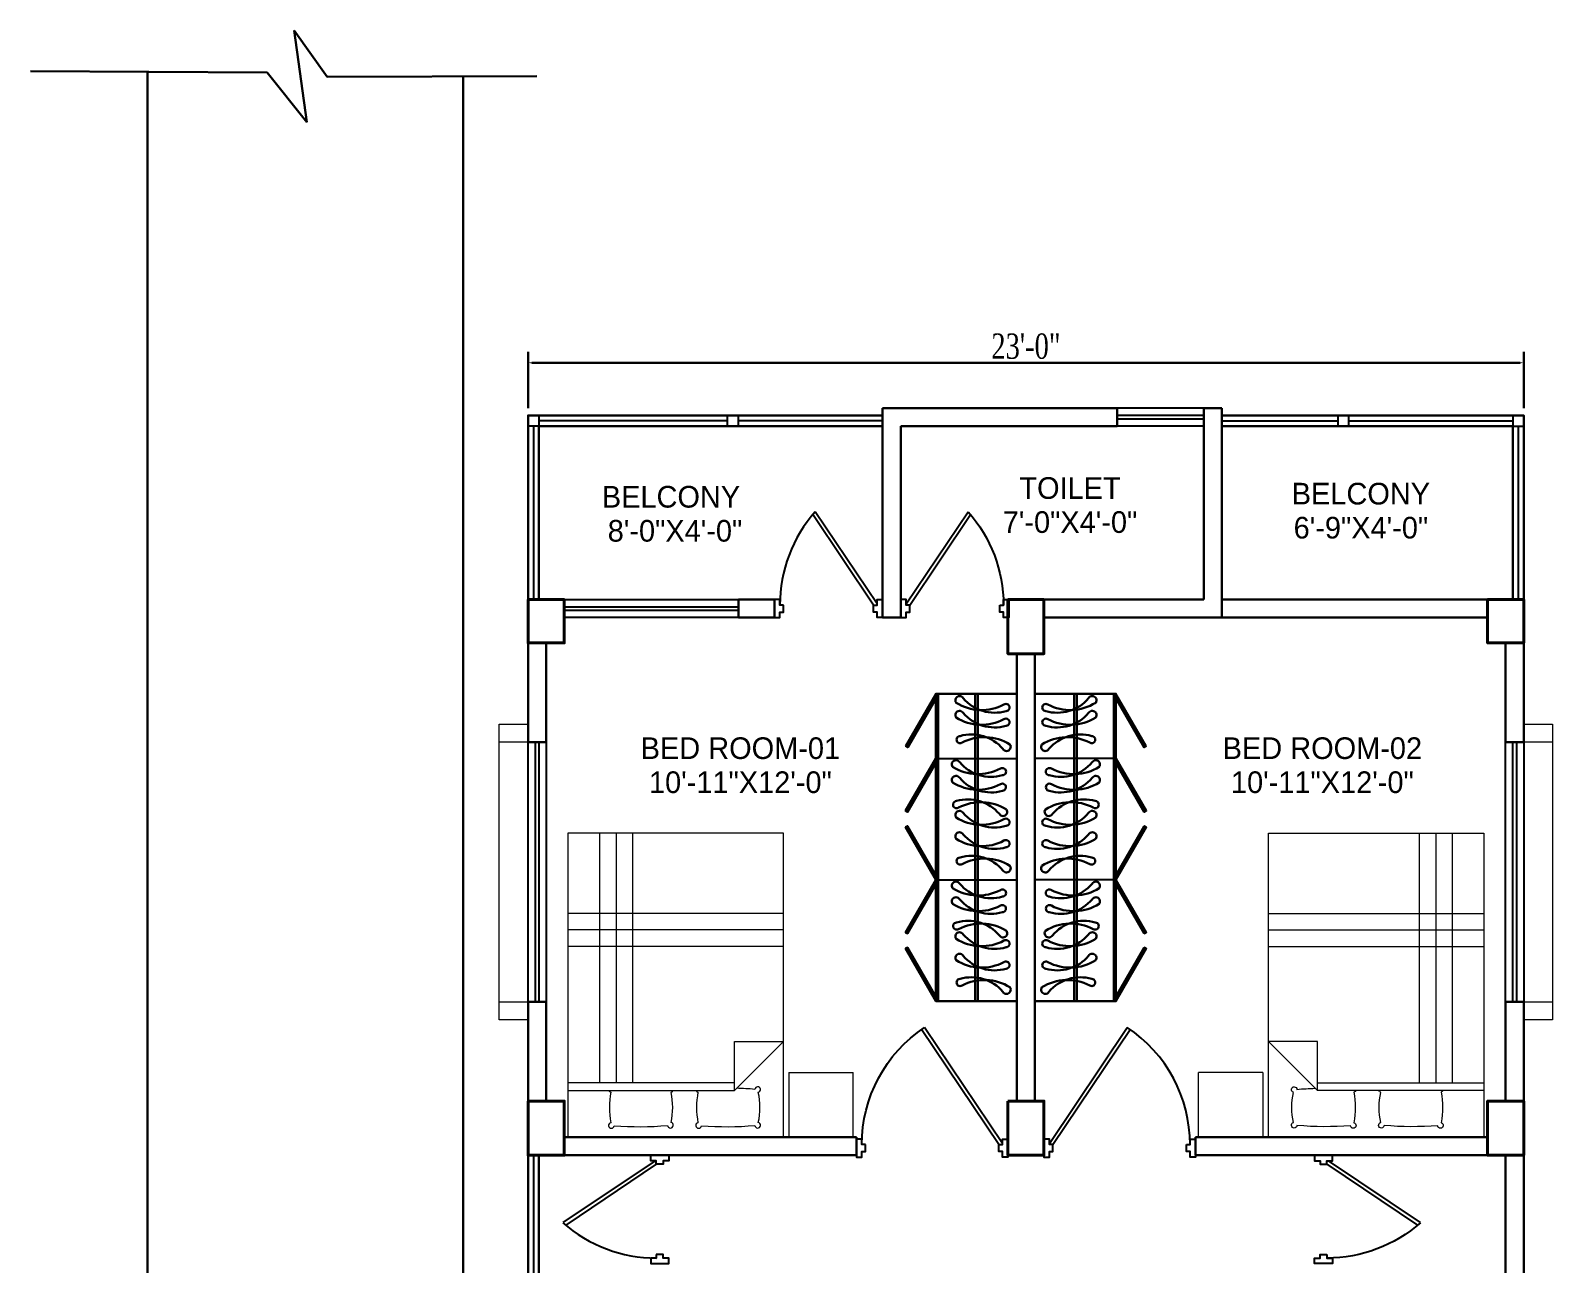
# Model space of a CAD drawing. Header units: inches. Extents: x -54558 to 35158, y -4190 to 41945.
# Drawn here: x 1380.7 to 1802.7, y -1395 to -1053.3 of the extents above; entities that cross this region are included whole.
import ezdxf

# ---------------------------------------------------------------- set-up
doc = ezdxf.new("R2010")
doc.units = ezdxf.units.IN
doc.header["$MEASUREMENT"] = 0
doc.layers.get('0').update_dxf_attribs({"true_color": 0xe4c8de})
for name, color, linetype in [('A-ANNO-TEXT', 7, 'Continuous'), ('DIM', 9, 'Continuous'), ('door', 34, 'Continuous')]:
    doc.layers.add(name, color=color, linetype=linetype)
for name, color, linetype, lineweight in [('A-FURN-FIXD', 44, 'Continuous', 9), ('A_WALL', 7, 'Continuous', 30), ('colum', 241, 'Continuous', 40), ('railing', 6, 'Continuous', 5), ('ROAD', 251, 'Continuous', 30), ('sanshade', 252, 'Continuous', 5), ('Ver', 144, 'Continuous', 30), ('Wall-02', 7, 'Continuous', 30), ('windo', 140, 'Continuous', 25)]:
    doc.layers.add(name, color=color, linetype=linetype, lineweight=lineweight)
doc.layers.add('illustr-FURNITURE', color=7, linetype='Continuous', lineweight=0, true_color=0x000000)
doc.styles.add('LOGO', font='times.ttf', dxfattribs={"width": 0.75, "height": 7})
doc.styles.get("Standard").update_dxf_attribs({"font": 'ARIALN.TTF'})
doc.dimstyles.new('STANDARD$0', dxfattribs={"dimtxt": 2, "dimasz": 1, "dimexe": 3, "dimexo": 2, "dimgap": 1, "dimtad": 1, "dimtih": 1, "dimtoh": 1, "dimzin": 3, "dimdsep": 46, "dimlunit": 4, "dimtxsty": 'LOGO', "dimcen": 0.09, "dimdle": 6, "dimclrd": 256, "dimclre": 256, "dimclrt": 7, "dimadec": 0, "dimazin": 1, "dimtm": 1e-09, "dimtfac": 1, "dimtofl": 0, "dimtmove": 0, "dimatfit": 2, "dimfxl": 1, "dimtolj": 1, "dimtzin": 0, "dimlwd": -1, "dimlwe": -1, "dimarcsym": 0})

# ---------------------------------------------------------------- blocks, each defined once
blk = doc.blocks.new('tyer')
at = {"layer": 'sanshade'}
for points in [[(-25800.79, -9018.32), (-25792.79, -9018.32), (-25792.79, -9023.32), (-25800.79, -9023.32)], [(-25800.79, -9018.32), (-25792.79, -9018.32), (-25792.79, -9100.32), (-25800.79, -9100.32)], [(-25800.79, -9095.32), (-25792.79, -9095.32), (-25792.79, -9100.32), (-25800.79, -9100.32)]]:
    blk.add_lwpolyline(points, close=True, dxfattribs=at)
blk = doc.blocks.new('*D503')
at = {"layer": 'A_WALL', "ltscale": 0.25}
for p, q in [((1518.67, -1158.02), (1518.67, -1142.41)), ((1794.67, -1158.02), (1794.67, -1142.41)), ((1519.67, -1145.41), (1793.67, -1145.41))]:
    blk.add_line(p, q, dxfattribs=at)
for points in [[(1519.67, -1145.25), (1519.67, -1145.58), (1518.67, -1145.41)], [(1793.67, -1145.25), (1793.67, -1145.58), (1794.67, -1145.41)]]:
    blk.add_solid(points, dxfattribs=at)
at = {"layer": 'A_WALL', "color": 7, "ltscale": 0.25, "insert": (1656.67, -1140.85), "char_height": 7, "attachment_point": 5, "style": 'LOGO'}
blk.add_mtext('\\A1;23\'-0"', dxfattribs=at)
blk = doc.blocks.new('efre')
at = {"layer": 'door'}
for p, q in [((10922.87, 10339.43), (10901.44, 10307.52)), ((10923.87, 10339.12), (10902.26, 10306.96))]:
    blk.add_line(p, q, dxfattribs=at)
for points in [[(10885.87, 10339.43), (10884.87, 10339.43), (10884.87, 10337.89), (10883.37, 10337.89), (10883.37, 10342.89), (10884.87, 10342.89), (10884.87, 10341.35), (10885.87, 10341.35)], [(10922.87, 10339.43), (10923.87, 10339.43), (10923.87, 10337.89), (10925.37, 10337.89), (10925.37, 10342.89), (10923.87, 10342.89), (10923.87, 10341.35), (10922.87, 10341.35)]]:
    blk.add_lwpolyline(points, close=True, dxfattribs=at)
blk.add_arc((10923.87, 10339.43), 39, 180, 236.3642, dxfattribs=at)
blk = doc.blocks.new('jj')
at = {"layer": 'door'}
for p, q in [((11000.83, 10306.39), (11025.92, 10323.24)), ((11001.13, 10305.39), (11026.7, 10322.56))]:
    blk.add_line(p, q, dxfattribs=at)
for points in [[(11000.83, 10331.39), (11000.83, 10332.39), (11002.37, 10332.39), (11002.37, 10333.89), (10997.37, 10333.89), (10997.37, 10332.39), (10998.91, 10332.39), (10998.91, 10331.39)], [(11000.83, 10306.39), (11000.83, 10305.39), (11002.37, 10305.39), (11002.37, 10303.89), (10997.37, 10303.89), (10997.37, 10305.39), (10998.91, 10305.39), (10998.91, 10306.39)]]:
    blk.add_lwpolyline(points, close=True, dxfattribs=at)
blk.add_arc((11000.83, 10293.39), 39, 48.4266, 90, dxfattribs=at)
blk = doc.blocks.new('www')
at = {"layer": 'illustr-FURNITURE', "color": 1}
for p, q in [((10806.97, 10296.75), (10747.22, 10296.75)), ((10747.22, 10296.75), (10747.22, 10212.48)), ((10755.98, 10296.75), (10755.98, 10227.52)), ((10760.57, 10296.75), (10760.57, 10227.52)), ((10765.15, 10296.75), (10765.15, 10227.52)), ((10806.97, 10212.48), (10806.97, 10296.75)), ((10806.97, 10274.46), (10747.22, 10274.46)), ((10806.97, 10269.88), (10747.22, 10269.88)), ((10806.97, 10265.3), (10747.22, 10265.3)), ((10793.37, 10238.98), (10806.97, 10238.98)), ((10806.97, 10238.98), (10793.37, 10225.37)), ((10793.37, 10225.37), (10793.37, 10238.98)), ((10808.47, 10230.4), (10808.47, 10212.45)), ((10808.47, 10230.4), (10826.33, 10230.4)), ((10826.33, 10212.45), (10826.33, 10230.4)), ((10793.37, 10227.52), (10747.22, 10227.52)), ((10747.22, 10225.37), (10793.37, 10225.37)), ((10747.22, 10212.48), (10806.97, 10212.48)), ((10808.43, 10212.5), (10808.47, 10212.5)), ((10826.33, 10212.45), (10808.47, 10212.45))]:
    blk.add_line(p, q, dxfattribs=at)
for centre, radius, start, end in [((10759.25, 10225.71), 0.776, 205.8663, 258.2519), ((10781.38, 10220.71), 22.68, 169.2326, 190.7674), ((10775.63, 10225.65), 0.776, 283.7421, 339.1614), ((10757.08, 10220.71), 19.19, 347.4169, 12.5831), ((10783.43, 10225.71), 0.776, 205.8663, 258.2519), ((10805.55, 10220.71), 22.68, 169.2326, 190.7674), ((10791.28, 10137.25), 88.81, 84.9917, 88.2383), ((10799.81, 10225.65), 0.776, 283.7421, 174.7412), ((10781.26, 10220.71), 19.19, 347.4169, 12.5831), ((10759.25, 10215.71), 0.776, 101.7481, 355.1787), ((10775.63, 10215.78), 0.776, 185.2588, 76.2579), ((10783.43, 10215.71), 0.776, 101.7481, 355.1787), ((10799.81, 10215.78), 0.776, 185.2588, 76.2579), ((10767.1, 10304.18), 88.81, 265.4292, 275.0083), ((10791.28, 10304.18), 88.81, 265.4292, 275.0083)]:
    blk.add_arc(centre, radius, start, end, dxfattribs=at)
blk = doc.blocks.new('IHK')
at = {"color": 0}
for p, q in [((9728.1, 10694.28), (9728.1, 10676.38)), ((9728.85, 10694.28), (9728.85, 10676.38)), ((9728.1, 10676.38), (9728.1, 10642.73)), ((9728.85, 10676.38), (9728.85, 10642.73)), ((9728.1, 10642.73), (9728.1, 10609.08)), ((9728.85, 10642.73), (9728.85, 10609.08))]:
    blk.add_line(p, q, dxfattribs=at)
for points in [[(9736.11, 10691.3, -0.267392), (9722.85, 10691.79, -1.049005), (9724.81, 10693.04, 0.295269), (9736.69, 10689.47, 1.314488), (9736.11, 10691.3)], [(9736.11, 10687.22, -0.267392), (9722.85, 10687.71, -1.049005), (9724.81, 10688.96, 0.295269), (9736.69, 10685.39, 1.314488), (9736.11, 10687.22)], [(9724.51, 10680.73, -0.267392), (9737.77, 10680.24, -1.049005), (9735.81, 10678.99, 0.295269), (9723.93, 10682.56, 1.314488), (9724.51, 10680.73)], [(9735.13, 10673.54, -0.267392), (9721.87, 10674.03, -1.049005), (9723.83, 10675.28, 0.295269), (9735.71, 10671.7, 1.314488), (9735.13, 10673.54)], [(9735.13, 10669.21, -0.267392), (9721.87, 10669.7, -1.049005), (9723.83, 10670.95, 0.295269), (9735.71, 10667.38, 1.314488), (9735.13, 10669.21)], [(9723.53, 10662.72, -0.267392), (9736.79, 10662.23, -1.049005), (9734.83, 10660.98, 0.295269), (9722.95, 10664.56, 1.314488), (9723.53, 10662.72)], [(9736.11, 10659.51, -0.267392), (9722.85, 10660, -1.049005), (9724.81, 10661.25, 0.295269), (9736.69, 10657.67, 1.314488), (9736.11, 10659.51)], [(9736.11, 10653.57, -0.267392), (9722.85, 10654.06, -1.049005), (9724.81, 10655.31, 0.295269), (9736.69, 10651.73, 1.314488), (9736.11, 10653.57)], [(9724.51, 10647.08, -0.267392), (9737.77, 10646.59, -1.049005), (9735.81, 10645.34, 0.295269), (9723.93, 10648.91, 1.314488), (9724.51, 10647.08)], [(9735.13, 10639.89, -0.267392), (9721.87, 10640.38, -1.049005), (9723.83, 10641.63, 0.295269), (9735.71, 10638.05, 1.314488), (9735.13, 10639.89)], [(9735.13, 10635.56, -0.267392), (9721.87, 10636.05, -1.049005), (9723.83, 10637.3, 0.295269), (9735.71, 10633.73, 1.314488), (9735.13, 10635.56)], [(9723.53, 10629.07, -0.267392), (9736.79, 10628.58, -1.049005), (9734.83, 10627.33, 0.295269), (9722.95, 10630.9, 1.314488), (9723.53, 10629.07)], [(9736.11, 10625.86, -0.267392), (9722.85, 10626.35, -1.049005), (9724.81, 10627.6, 0.295269), (9736.69, 10624.02, 1.314488), (9736.11, 10625.86)], [(9736.11, 10619.92, -0.267392), (9722.85, 10620.41, -1.049005), (9724.81, 10621.66, 0.295269), (9736.69, 10618.08, 1.314488), (9736.11, 10619.92)], [(9724.51, 10613.42, -0.267392), (9737.77, 10612.93, -1.049005), (9735.81, 10611.69, 0.295269), (9723.93, 10615.26, 1.314488), (9724.51, 10613.42)]]:
    blk.add_lwpolyline(points, format="xyb", dxfattribs=at)
at = {"layer": 'A-FURN-FIXD', "lineweight": 30}
for p, q in [((9717.26, 10694.28), (9717.26, 10609.08)), ((9717.86, 10609.08), (9717.86, 10694.28))]:
    blk.add_line(p, q, dxfattribs=at)
for points in [[(9717.34, 10694.28), (9708.93, 10679.71), (9709.45, 10679.41), (9717.86, 10693.98)], [(9739.69, 10609.08), (9739.69, 10694.28), (9717.26, 10694.28), (9717.26, 10609.08)], [(9717.26, 10676.38), (9708.85, 10661.81), (9709.37, 10661.51), (9717.78, 10676.08)], [(9717.26, 10642.73), (9708.85, 10657.3), (9709.37, 10657.6), (9717.78, 10643.03)], [(9717.26, 10642.73), (9708.85, 10628.16), (9709.37, 10627.86), (9717.78, 10642.43)], [(9717.26, 10609.08), (9708.85, 10623.65), (9709.37, 10623.95), (9717.78, 10609.38)]]:
    blk.add_lwpolyline(points, close=True, dxfattribs=at)
at = {"layer": 'DIM'}
for p, q in [((9717.26, 10676.38), (9739.69, 10676.38)), ((9717.26, 10642.73), (9739.69, 10642.73)), ((9717.26, 10609.08), (9739.69, 10609.08))]:
    blk.add_line(p, q, dxfattribs=at)

msp = doc.modelspace()

# ---------------------------------------------------------------- linework, layer by layer
at = {"layer": 'colum'}
for points in [[(1518.671, -1211.022), (1528.671, -1211.022), (1528.671, -1223.022), (1518.671, -1223.022)], [(1651.671, -1211.022), (1661.671, -1211.022), (1661.671, -1226.022), (1651.671, -1226.022)], [(1794.671, -1211.022), (1784.671, -1211.022), (1784.671, -1223.022), (1794.671, -1223.022)], [(1518.671, -1350.022), (1528.671, -1350.022), (1528.671, -1365.022), (1518.671, -1365.022)], [(1651.671, -1350.022), (1661.671, -1350.022), (1661.671, -1365.022), (1651.671, -1365.022)], [(1794.671, -1350.022), (1784.671, -1350.022), (1784.671, -1365.022), (1794.671, -1365.022)]]:
    msp.add_lwpolyline(points, close=True, dxfattribs=at)
at = {"layer": 'ROAD'}
for p, q in [((1462.916, -1066.208), (1453.832, -1053.324)), ((1453.832, -1053.324), (1457.282, -1078.729)), ((1380.697, -1064.651), (1446.339, -1065.004)), ((1413.112, -1990.022), (1413.112, -1064.825)), ((1457.282, -1078.729), (1446.339, -1065.004)), ((1462.916, -1066.208), (1521.058, -1066.023)), ((1500.671, -1990.022), (1500.671, -1066.088))]:
    msp.add_line(p, q, dxfattribs=at)
at = {"layer": 'Ver'}
for points in [[(1616.958, -1160.022), (1518.671, -1160.022), (1518.671, -1211.022)], [(1710.958, -1160.022), (1794.671, -1160.022), (1794.671, -1211.022)], [(1616.958, -1163.022), (1521.671, -1163.022), (1521.671, -1211.022)], [(1710.958, -1163.022), (1791.671, -1163.022), (1791.671, -1211.022)], [(1518.671, -1365.022), (1518.671, -1486.022)], [(1521.671, -1365.022), (1521.671, -1486.022)]]:
    msp.add_lwpolyline(points, dxfattribs=at)
at = {"layer": 'Wall-02'}
for p, q in [((1616.958, -1216.022), (1616.958, -1158.022)), ((1681.958, -1158.022), (1616.958, -1158.022)), ((1681.958, -1163.022), (1681.958, -1158.022)), ((1705.958, -1211.022), (1705.958, -1158.022)), ((1710.958, -1158.022), (1705.958, -1158.022)), ((1710.958, -1216.022), (1710.958, -1158.022)), ((1681.958, -1163.022), (1621.958, -1163.022)), ((1621.958, -1216.022), (1621.958, -1163.022)), ((1586.958, -1211.022), (1576.958, -1211.022)), ((1576.958, -1216.022), (1576.958, -1211.022)), ((1586.958, -1216.022), (1586.958, -1211.022)), ((1705.958, -1211.022), (1661.671, -1211.022)), ((1784.671, -1211.022), (1710.958, -1211.022)), ((1586.958, -1216.022), (1576.958, -1216.022)), ((1621.958, -1216.022), (1616.958, -1216.022)), ((1784.671, -1216.022), (1661.671, -1216.022)), ((1518.671, -1223.022), (1518.671, -1250.522)), ((1523.671, -1223.022), (1523.671, -1250.522)), ((1789.671, -1223.022), (1789.671, -1250.522)), ((1794.671, -1223.022), (1794.671, -1250.522)), ((1654.171, -1350.022), (1654.171, -1226.022)), ((1659.171, -1350.022), (1659.171, -1226.022)), ((1518.671, -1250.522), (1523.671, -1250.522)), ((1789.671, -1250.522), (1794.671, -1250.522)), ((1518.671, -1322.522), (1518.671, -1350.022)), ((1518.671, -1322.522), (1523.671, -1322.522)), ((1523.671, -1322.522), (1523.671, -1350.022)), ((1789.671, -1322.522), (1789.671, -1350.022)), ((1789.671, -1322.522), (1794.671, -1322.522)), ((1794.671, -1322.522), (1794.671, -1425.022)), ((1609.671, -1360.022), (1528.671, -1360.022)), ((1609.671, -1360.022), (1609.671, -1365.022)), ((1784.671, -1360.022), (1703.671, -1360.022)), ((1703.671, -1360.022), (1703.671, -1365.022)), ((1609.671, -1365.022), (1528.671, -1365.022)), ((1784.671, -1365.022), (1703.671, -1365.022)), ((1789.671, -1365.022), (1789.671, -1425.022))]:
    msp.add_line(p, q, dxfattribs=at)
at = {"layer": 'windo'}
for p, q in [((1705.958, -1158.022), (1681.958, -1158.022)), ((1705.958, -1160.022), (1681.958, -1160.022)), ((1705.958, -1161.022), (1681.958, -1161.022)), ((1705.958, -1163.022), (1681.958, -1163.022)), ((1528.671, -1211.022), (1576.958, -1211.022)), ((1528.671, -1213.022), (1576.958, -1213.022)), ((1576.958, -1214.022), (1528.671, -1214.022)), ((1576.958, -1216.022), (1528.671, -1216.022)), ((1518.671, -1322.522), (1518.671, -1250.522)), ((1520.671, -1322.522), (1520.671, -1250.522)), ((1521.671, -1250.522), (1521.671, -1322.522)), ((1523.671, -1250.522), (1523.671, -1322.522)), ((1789.671, -1322.522), (1789.671, -1250.522)), ((1791.671, -1322.522), (1791.671, -1250.522)), ((1792.671, -1250.522), (1792.671, -1322.522)), ((1794.671, -1250.522), (1794.671, -1322.522))]:
    msp.add_line(p, q, dxfattribs=at)
for points in [[(1521.671, -1163.022), (1518.671, -1163.022), (1518.671, -1160.022), (1521.671, -1160.022)], [(1576.921, -1163.022), (1573.921, -1163.022), (1573.921, -1160.022), (1576.921, -1160.022)], [(1743.184, -1163.022), (1746.184, -1163.022), (1746.184, -1160.022), (1743.184, -1160.022)], [(1791.671, -1163.022), (1794.671, -1163.022), (1794.671, -1160.022), (1791.671, -1160.022)]]:
    msp.add_lwpolyline(points, close=True, dxfattribs=at)
for points in [[(1520.171, -1163.022), (1520.171, -1211.022)], [(1573.921, -1161.522), (1521.671, -1161.522)], [(1616.958, -1161.522), (1576.921, -1161.522)], [(1710.958, -1161.522), (1743.184, -1161.522)], [(1746.184, -1161.522), (1791.671, -1161.522)], [(1793.171, -1163.022), (1793.171, -1211.022)], [(1520.171, -1365.022), (1520.171, -1418.522)]]:
    msp.add_lwpolyline(points, dxfattribs=at)

# ---------------------------------------------------------------- block references
at = {"layer": 'A_WALL'}
for name, p, rotation in [('jj', (11920.846, -12213.387), 90), ('efre', (12587.036, 8977.371), 180), ('jj', (12555.036, 8938.866), 180)]:
    msp.add_blockref(name, p, dxfattribs=dict(at, rotation=rotation))
at = {"layer": 'A_WALL', "xscale": -1}
for name, p, rotation in [('jj', (-8681.931, -12213.387), 270), ('efre', (-9273.694, 8977.371), 180), ('jj', (-9260.694, 8938.866), 180)]:
    msp.add_blockref(name, p, dxfattribs=dict(at, rotation=rotation))
at = {"layer": 'A_WALL'}
for name, p in [('IHK', (-8085.523, -11931.406)), ('www', (-9217.513, -11572.473))]:
    msp.add_blockref(name, p, dxfattribs=at)
at = {"layer": 'A_WALL', "xscale": -1}
for name, p in [('IHK', (11398.865, -11931.406)), ('www', (12530.856, -11572.473))]:
    msp.add_blockref(name, p, dxfattribs=at)
at = {"layer": 'railing'}
for p in [(27311.459, 7772.798), (27595.459, 7772.798)]:
    msp.add_blockref('tyer', p, dxfattribs=at)

# ---------------------------------------------------------------- texts
at = {"layer": 'A-ANNO-TEXT', "char_height": 6, "attachment_point": 8, "line_spacing_factor": 0.942857}
for s, insert, width in [('{\\fChiller|b0|i0|c0|p82;\\C242;\\c2564301;TOILET\\P7\'-0"X4\'-0"}', (1668.9, -1192.637), 39.77403), ('{\\fChiller|b0|i0|c0|p82;\\C242;\\c2564301;BELCONY\\P 8\'-0"X4\'-0"}', (1558.274, -1195.058), 59.66043), ('{\\fChiller|b0|i0|c0|p82;\\C242;\\c2564301;BELCONY\\P6\'-9"X4\'-0"}', (1749.539, -1194.192), 59.66043), ('{\\fChiller|b0|i0|c0|p82;\\C242;\\c2564301;BED ROOM-01 10\'-11"X12\'-0"}', (1577.518, -1264.723), 59.66043), ('{\\fChiller|b0|i0|c0|p82;\\C242;\\c2564301;BED ROOM-02 10\'-11"X12\'-0"}', (1738.856, -1264.723), 59.66043)]:
    msp.add_mtext(s, dxfattribs=dict(at, insert=insert, width=width))

# ---------------------------------------------------------------- dimensions: what is measured, and where the dimension line sits
at = {"layer": 'A_WALL', "ltscale": 0.25}
dim = msp.add_linear_dim(base=(1794.671, -1145.412), p1=(1518.671, -1160.022), p2=(1794.671, -1160.022), dimstyle='STANDARD$0', dxfattribs=at)
dim.commit()
dim.dimension.update_dxf_attribs({"geometry": '*D503', "text_midpoint": (1656.671, -1140.852)})

doc.saveas('drawing.dxf')
